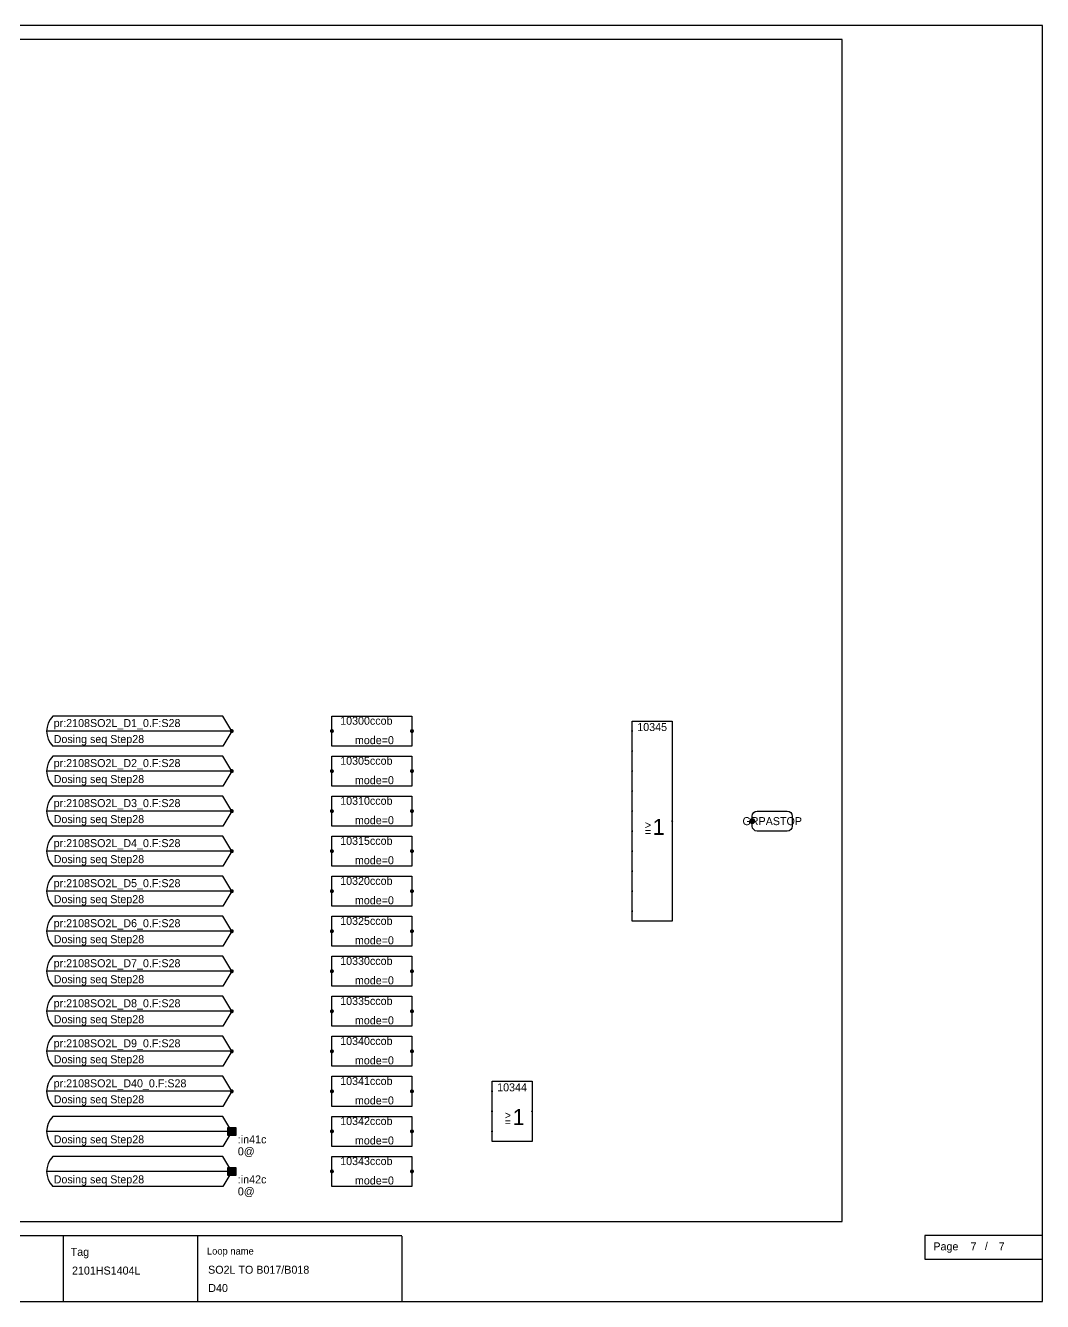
# Model space of a CAD drawing. Extents: x 0 to 2880, y 21 to 2078.
# Drawn here: x 2372 to 2880, y 1440 to 2078 of the extents above; entities that cross this region are included whole.
import ezdxf
from ezdxf.enums import TextEntityAlignment as Align

# ---------------------------------------------------------------- set-up
doc = ezdxf.new("R2010")
doc.units = 0
doc.header["$LTSCALE"] = 15
doc.header["$MEASUREMENT"] = 0
doc.layers.get('0').update_dxf_attribs({"linetype": 'CONTINUOUS'})
doc.layers.add('7', color=7, linetype='CONTINUOUS')
doc.styles.add('MONOTXT', font='MetsoMono.ttf')
doc.styles.get("Standard").update_dxf_attribs({"font": 'MetsoMono.ttf'})
doc.styles.add('TXT', font='MetsoMono.ttf')

# ---------------------------------------------------------------- blocks, each defined once
blk = doc.blocks.new('-ADMINM')
at = {"color": 7}
blk.add_lwpolyline([(0, 0), (960, 0), (960, 637.5), (0, 637.5)], close=True, dxfattribs=at)
for points in [[(0, 33), (640, 33)], [(470.8, 32.67), (470.8, 0.14)], [(537.79, 32.67), (537.79, 0.14)], [(640, 32.67), (640, 0.14)]]:
    blk.add_lwpolyline(points, dxfattribs=at)
for s, height, p in [('Tag', 4, (474.51, 22.77)), ('Loop name', 3.5, (542.55, 23.45))]:
    blk.add_text(s, height=height).set_placement(p)
at = {"color": 7, "style": 'MONOTXT'}
for tag, p, height in [('$PROCESSAREA1', (368, 23), 5), ('$CREATED', (89.13, 18.04), 4), ('$CREATOR', (147.52, 17.98), 4), ('$PROCESSAREA2', (368, 16), 5), ('$PROCESSAREA3', (368, 9), 5), ('$NAME', (475.15, 13.45), 4), ('$DESCRIPTION1', (543.15, 13.86), 4), ('$PROCESSAREA4', (368, 2), 5), ('$DESCRIPTION2', (543.24, 4.73), 4), ('$MODIFIED', (89.04, 1.79), 4), ('$MODIFIER', (147.52, 1.82), 4)]:
    blk.add_attdef(tag, p, '', height=height, dxfattribs=at)
at = {"color": 7, "style": 'MONOTXT', "flags": 1}
blk.add_attdef('$STATUS', (605.86, 4.83), '', height=4, dxfattribs=at)
blk = doc.blocks.new('-SADMIN')
blk.add_lwpolyline([(1.28, 33), (1.28, 21.12), (60.01, 21.12), (60.01, 33), (1.28, 33)])
at = {"color": 7, "style": 'TXT'}
blk.add_text('Page', height=4, dxfattribs=at).set_placement((5.5, 25.54))
blk.add_text('/', height=4).set_placement((31.25, 25.72))
at = {"color": 7}
for tag, p in [('$PAGE_NO', (24.05, 25.52)), ('$PAGE_TOTAL', (38.1, 25.54))]:
    blk.add_attdef(tag, p, '', height=4, dxfattribs=at)
at = {"color": 7, "style": 'TXT', "flags": 1}
blk.add_attdef('$PAGE_CURR', (21.19, 20.01), '', height=4, dxfattribs=at)
at = {"color": 7, "flags": 1}
blk.add_attdef('$PAGE_SIZE', (21.19, 14.96), '', height=4, dxfattribs=at)
blk = doc.blocks.new('-EADMINM')
for q in [(205, 630.5), (100, 605.5)]:
    blk.add_line((205, 605.5), q)
at = {"color": 7}
blk.add_lwpolyline([(100, 40), (860, 40), (860, 630.5), (100, 630.5)], close=True, dxfattribs=at)
blk.add_text('Extension part for module', height=4).set_placement((109.21, 621.84))
blk.add_attdef('$NAME', (109.54, 613.73), '', height=5)
blk = doc.blocks.new('CCOB_SMALL')
at = {"color": 7}
blk.add_lwpolyline([(0, 7.5), (40, 7.5), (40, -7.5), (0, -7.5)], close=True, dxfattribs=at)
at = {"color": 7, "const_width": 1}
for points in [[(-0.5, 0, 1), (0.5, 0, 1)], [(39.5, 0, 1), (40.5, 0, 1)]]:
    blk.add_lwpolyline(points, format="xyb", close=True, dxfattribs=at)
at = {"color": 7}
blk.add_text('ccob', height=4, dxfattribs=at).set_placement((19, 3.15))
blk.add_text('mode=', height=4, dxfattribs=at).set_placement((28, -6.55), align=Align.RIGHT)
blk.add_attdef('$ORDER', text='', height=4, dxfattribs=at).set_placement((19, 3.15), align=Align.RIGHT)
for tag, p, flags in [('$NAME', (15, 7.5), 3), ('IN<', (2, -1.5), 2), ('CND<', (0, -15), 1), ('FMASK=', (0, -20), 1)]:
    blk.add_attdef(tag, p, '', height=4, dxfattribs=dict(at, flags=flags))
at = {"color": 7, "flags": 2}
blk.add_attdef('OUT>', text='', height=4, dxfattribs=at).set_placement((38, -1.5), align=Align.RIGHT)
at = {"color": 7}
blk.add_attdef('MODE=', (28, -6.55), '', height=4, dxfattribs=at)
blk = doc.blocks.new('-LOO10L')
at = {"color": 7, "const_width": 0.5}
for points in [[(-0.25, 0, 1), (0.25, 0, 1)], [(-0.25, -10, 1), (0.25, -10, 1)], [(-0.25, -20, 1), (0.25, -20, 1)], [(-0.25, -30, 1), (0.25, -30, 1)], [(-0.25, -40, 1), (0.25, -40, 1)], [(19.75, -45, 1), (20.25, -45, 1)], [(-0.25, -50, 1), (0.25, -50, 1)], [(-0.25, -60, 1), (0.25, -60, 1)], [(-0.25, -70, 1), (0.25, -70, 1)], [(-0.25, -80, 1), (0.25, -80, 1)], [(-0.25, -90, 1), (0.25, -90, 1)]]:
    blk.add_lwpolyline(points, format="xyb", close=True, dxfattribs=at)
blk.add_lwpolyline([(0, 5), (20, 5), (20, -95), (0, -95), (0, 5)])
at = {"color": 7}
for s, height, p in [('1', 8, (10.28, -51.87)), ('>', 4, (6.32, -48.93)), ('=', 4, (6.32, -52.36))]:
    blk.add_text(s, height=height, dxfattribs=at).set_placement(p)
for tag, p in [('NOTA', (-5.6, -3)), ('NOTB', (-5.6, -13)), ('NOTC', (-5.6, -23)), ('NOTD', (-5.6, -33)), ('NOTE', (-5.6, -43)), ('NOTF', (-5.6, -53)), ('NOTO', (20, -48)), ('NOTG', (-5.6, -63)), ('NOTH', (-5.6, -73)), ('NOTI', (-5.6, -83)), ('NOTJ', (-5.6, -93))]:
    blk.add_attdef(tag, p, '', height=9)
for tag, p, height, flags in [('A<BIN', (-1.91, -1.95), 4, 2), ('B<BIN', (-1.91, -11.95), 4, 2), ('C<BIN', (-1.91, -21.77), 4, 2), ('D<BIN', (-1.91, -31.77), 4, 2), ('E<BIN', (-1.91, -41.77), 4, 2), ('F<BIN', (-1.91, -51.95), 4, 2), ('G<BIN', (-1.91, -61.95), 4, 2), ('H<BIN', (-1.91, -71.77), 4, 2), ('I<BIN', (-1.91, -81.77), 4, 2), ('J<BIN', (-1.91, -91.77), 4, 2), ('$&F-ROW1', (6.29, -93.8), 1, 3)]:
    blk.add_attdef(tag, p, '', height=height, dxfattribs=dict(at, flags=flags))
blk.add_attdef('$ORDER', text='', height=4).set_placement((10, 0), align=Align.CENTER)
at = {"color": 7, "flags": 2}
blk.add_attdef('O>BIN', text='', height=4, dxfattribs=at).set_placement((16.01, -46.95), align=Align.RIGHT)
at = {"flags": 3}
blk.add_attdef('$NAME', (0.75, -46.53), '', height=4, dxfattribs=at)
blk = doc.blocks.new('-LABEL_RIGHT')
at = {"const_width": 1.5}
blk.add_lwpolyline([(0, -0.75, 1), (0, 0.75, 1)], format="xyb", close=True, dxfattribs=at)
at = {"color": 7}
blk.add_lwpolyline([(2.5, 5), (17.5, 5, -0.41), (20, 2.5), (20, -2.5, -0.41), (17.5, -5), (2.5, -5, -0.41), (0, -2.5), (0, 2.5, -0.41), (2.5, 5)], format="xyb", dxfattribs=at)
at = {"flags": 2}
blk.add_attdef('$CP', (0, 0), '', height=2.5, dxfattribs=at)
blk.add_attdef('$NAME', text='', height=4).set_placement((10, 0), align=Align.MIDDLE)
at = {"color": 7}
for tag, p in [('$COMMENT1', (22, 0)), ('$COMMENT2', (22, -5))]:
    blk.add_attdef(tag, text='', height=4, dxfattribs=at).set_placement(p, align=Align.MIDDLE_LEFT)
blk = doc.blocks.new('-EXTITBI')
at = {"color": 7}
for points in [[(0, 0), (-4.5, 7.5), (-89.5, 7.5)], [(0, 0), (-92.5, 0)], [(0, 0), (-4.5, -7.5), (-89.5, -7.5)]]:
    blk.add_lwpolyline(points, dxfattribs=at)
at = {"color": 7, "const_width": 1}
blk.add_lwpolyline([(-0.5, 0, 1), (0.5, 0, 1)], format="xyb", close=True, dxfattribs=at)
at = {"color": 7}
blk.add_arc((-81.63, 0), 10.88, 136.4, 223.6, dxfattribs=at)
at = {"color": 7, "style": 'TXT'}
for tag, p in [('$NAME', (-89, 2)), ('$COMMENT', (-89, -6))]:
    blk.add_attdef(tag, p, '', height=4, dxfattribs=at)
for tag, p, flags in [('$VALUE', (-58, 2), 1), ('$TYPE', (-34, 2), 3), ('$CP', (0, -1.6), 2), ('$TRANSFER', (-53, -6), 3), ('$RATE', (-89, -14), 1)]:
    blk.add_attdef(tag, p, '', height=4, dxfattribs=dict(at, flags=flags))
blk = doc.blocks.new('-EPIBIN')
at = {"color": 7}
for points in [[(0, 0), (-4.5, 7.5), (-89.5, 7.5)], [(0, 0), (-92.5, 0)], [(0, 0), (-4.5, -7.5), (-89.5, -7.5)]]:
    blk.add_lwpolyline(points, dxfattribs=at)
blk.add_lwpolyline([(-2, 2), (2, 2), (2, -2), (-2, -2)], close=True, dxfattribs=at)
blk.add_arc((-81.63, 0), 10.88, 136.4, 223.6, dxfattribs=at)
blk.add_solid([(-1.95, 1.95), (1.95, 1.95), (-1.95, -1.95), (1.95, -1.95)], dxfattribs=at)
at = {"color": 7, "style": 'TXT'}
for tag, p in [('$NAME', (-89, 2)), ('$COMMENT', (-89, -6)), ('$PNAME', (3, -6)), ('$VALUE', (3, -12))]:
    blk.add_attdef(tag, p, '', height=4, dxfattribs=at)
for tag, p, flags in [('$TYPE', (-34, 2), 3), ('$CP', (0, -1.6), 2), ('$TRANSFER', (-53, -6), 3), ('$RATE', (-89, -14), 1)]:
    blk.add_attdef(tag, p, '', height=4, dxfattribs=dict(at, flags=flags))
blk.add_attdef('$COMMENTP', text='', height=4, dxfattribs=at).set_placement((58, -6), align=Align.RIGHT)
blk = doc.blocks.new('-LOO3L')
at = {"color": 7, "const_width": 0.5}
for points in [[(-0.25, 0, 1), (0.25, 0, 1)], [(-0.25, -10, 1), (0.25, -10, 1)], [(19.75, -10, 1), (20.25, -10, 1)], [(-0.25, -20, 1), (0.25, -20, 1)]]:
    blk.add_lwpolyline(points, format="xyb", close=True, dxfattribs=at)
blk.add_lwpolyline([(0, 5), (20, 5), (20, -25), (0, -25), (0, 5)])
at = {"color": 7}
for s, height, p in [('>', 4, (6.32, -13.93)), ('1', 8, (10.28, -16.87)), ('=', 4, (6.32, -17.36))]:
    blk.add_text(s, height=height, dxfattribs=at).set_placement(p)
for tag, p in [('NOTA', (-5.6, -3)), ('NOTB', (-5.6, -13)), ('NOTO', (20, -13)), ('NOTC', (-5.6, -23))]:
    blk.add_attdef(tag, p, '', height=9)
for tag, p, height, flags in [('A<BIN', (-1.91, -1.95), 4, 2), ('B<BIN', (-1.91, -11.77), 4, 2), ('C<BIN', (-1.91, -21.77), 4, 2), ('$&F-ROW1', (6.29, -23.8), 1, 3)]:
    blk.add_attdef(tag, p, '', height=height, dxfattribs=dict(at, flags=flags))
blk.add_attdef('$ORDER', text='', height=4).set_placement((10, 0), align=Align.CENTER)
at = {"color": 7, "flags": 2}
blk.add_attdef('O>BIN', text='', height=4, dxfattribs=at).set_placement((16.01, -11.95), align=Align.RIGHT)
at = {"flags": 3}
blk.add_attdef('$NAME', (0.75, -11.53), '', height=4, dxfattribs=at)

msp = doc.modelspace()

# ---------------------------------------------------------------- linework, layer by layer
at = {"layer": '7', "color": 7}
for points in [[(2475, 1725, 0, 0, 0), (2520, 1725, 0, 0, 0), (2520, 1725, 5, 0, 0), (2525, 1725, 0, 0, 0)], [(2565, 1725, 0, 0, 0), (2670, 1725, 0, 0, 0), (2670, 1725, 5, 0, 0), (2675, 1725, 0, 0, 0)], [(2565, 1625, 0, 0, 0), (2595, 1625, 0, 0, 0), (2595, 1715, 0, 0, 0), (2670, 1715, 0, 0, 0), (2670, 1715, 0, 0, 0), (2670, 1715, 5, 0, 0), (2675, 1715, 0, 0, 0)], [(2475, 1705, 0, 0, 0), (2520, 1705, 0, 0, 0), (2520, 1705, 5, 0, 0), (2525, 1705, 0, 0, 0)], [(2565, 1705, 0, 0, 0), (2670, 1705, 0, 0, 0), (2670, 1705, 5, 0, 0), (2675, 1705, 0, 0, 0)], [(2565, 1605, 0, 0, 0), (2605, 1605, 0, 0, 0), (2605, 1695, 0, 0, 0), (2670, 1695, 0, 0, 0), (2670, 1695, 5, 0, 0), (2675, 1695, 0, 0, 0)], [(2475, 1685, 0, 0, 0), (2520, 1685, 0, 0, 0), (2520, 1685, 5, 0, 0), (2525, 1685, 0, 0, 0)], [(2565, 1685, 0, 0, 0), (2670, 1685, 0, 0, 0), (2670, 1685, 5, 0, 0), (2675, 1685, 0, 0, 0)], [(2565, 1585, 0, 0, 0), (2615, 1585, 0, 0, 0), (2615, 1675, 0, 0, 0), (2670, 1675, 0, 0, 0), (2670, 1675, 5, 0, 0), (2675, 1675, 0, 0, 0)], [(2695, 1680, 0, 0, 0), (2730, 1680, 0, 0, 0), (2730, 1680, 5, 0, 0), (2735, 1680, 0, 0, 0)], [(2475, 1665, 0, 0, 0), (2520, 1665, 0, 0, 0), (2520, 1665, 5, 0, 0), (2525, 1665, 0, 0, 0)], [(2565, 1665, 0, 0, 0), (2670, 1665, 0, 0, 0), (2670, 1665, 5, 0, 0), (2675, 1665, 0, 0, 0)], [(2565, 1565, 0, 0, 0), (2620, 1565, 0, 0, 0), (2625, 1565, 0, 0, 0), (2625, 1655, 0, 0, 0), (2670, 1655, 0, 0, 0), (2670, 1655, 5, 0, 0), (2675, 1655, 0, 0, 0)], [(2475, 1645, 0, 0, 0), (2520, 1645, 0, 0, 0), (2520, 1645, 5, 0, 0), (2525, 1645, 0, 0, 0)], [(2565, 1645, 0, 0, 0), (2670, 1645, 0, 0, 0), (2670, 1645, 5, 0, 0), (2675, 1645, 0, 0, 0)], [(2625, 1535, 0, 0, 0), (2635, 1535, 0, 0, 0), (2635, 1635, 0, 0, 0), (2670, 1635, 0, 0, 0), (2670, 1635, 5, 0, 0), (2675, 1635, 0, 0, 0)], [(2475, 1625, 0, 0, 0), (2520, 1625, 0, 0, 0), (2520, 1625, 5, 0, 0), (2525, 1625, 0, 0, 0)], [(2475, 1605, 0, 0, 0), (2520, 1605, 0, 0, 0), (2520, 1605, 5, 0, 0), (2525, 1605, 0, 0, 0)], [(2475, 1585, 0, 0, 0), (2520, 1585, 0, 0, 0), (2520, 1585, 5, 0, 0), (2525, 1585, 0, 0, 0)], [(2475, 1565, 0, 0, 0), (2520, 1565, 0, 0, 0), (2520, 1565, 5, 0, 0), (2525, 1565, 0, 0, 0)], [(2475, 1545, 0, 0, 0), (2520, 1545, 0, 0, 0), (2520, 1545, 5, 0, 0), (2525, 1545, 0, 0, 0)], [(2565, 1545, 0, 0, 0), (2600, 1545, 0, 0, 0), (2600, 1545, 5, 0, 0), (2605, 1545, 0, 0, 0)], [(2565, 1525, 0, 0, 0), (2580, 1525, 0, 0, 0), (2580, 1535, 0, 0, 0), (2600, 1535, 0, 0, 0), (2600, 1535, 5, 0, 0), (2605, 1535, 0, 0, 0)], [(2475, 1525, 0, 0, 0), (2520, 1525, 0, 0, 0), (2520, 1525, 5, 0, 0), (2525, 1525, 0, 0, 0)], [(2565, 1505, 0, 0, 0), (2595, 1505, 0, 0, 0), (2595, 1525, 0, 0, 0), (2600, 1525, 0, 0, 0), (2600, 1525, 5, 0, 0), (2605, 1525, 0, 0, 0)], [(2475, 1505, 0, 0, 0), (2520, 1505, 0, 0, 0), (2520, 1505, 5, 0, 0), (2525, 1505, 0, 0, 0)]]:
    msp.add_lwpolyline(points, format="xyseb", dxfattribs=at)

# ---------------------------------------------------------------- block references
at = {"color": 7}
ref = msp.add_blockref('-ADMINM', (1920, 1440), dxfattribs=at)
ref.add_attrib('$NAME', '2101HS1404L', (2395.15, 1453.45), dxfattribs={"color": 7, "height": 4, "style": 'MONOTXT'})
ref.add_attrib('$DESCRIPTION1', 'SO2L TO B017/B018', (2463.15, 1453.86), dxfattribs={"color": 7, "height": 4, "style": 'MONOTXT'})
ref.add_attrib('$DESCRIPTION2', 'D40 ', (2463.24, 1444.73), dxfattribs={"color": 7, "height": 4, "style": 'MONOTXT'})
at = {"layer": '7', "color": 7}
ref = msp.add_blockref('-EADMINM', (1920, 1440), dxfattribs=at)
ref.add_attrib('$NAME', 'pr:2101HS1404L.F', (2029.54, 2053.73), dxfattribs={"height": 5})
ref = msp.add_blockref('-EXTITBI', (2475, 1725), dxfattribs=at)
ref.add_attrib('$NAME', 'pr:2108SO2L_D1_0.F:S28', (2386, 1727), dxfattribs={"color": 7, "height": 4, "style": 'TXT'})
ref.add_attrib('$COMMENT', 'Dosing seq Step28', (2386, 1719), dxfattribs={"color": 7, "height": 4, "style": 'TXT'})
ref = msp.add_blockref('CCOB_SMALL', (2525, 1725), dxfattribs=at)
ref.add_attrib('$ORDER', '10300', dxfattribs={"color": 7, "height": 4}).set_placement((2544, 1728.15), align=Align.RIGHT)
ref.add_attrib('MODE=', '0', (2553, 1718.45), dxfattribs={"color": 7, "height": 4})
ref = msp.add_blockref('-LOO10L', (2675, 1725), dxfattribs=at)
ref.add_attrib('$ORDER', '10345', dxfattribs={"height": 4}).set_placement((2685, 1725), align=Align.CENTER)
ref = msp.add_blockref('-EXTITBI', (2475, 1705), dxfattribs=at)
ref.add_attrib('$NAME', 'pr:2108SO2L_D2_0.F:S28', (2386, 1707), dxfattribs={"color": 7, "height": 4, "style": 'TXT'})
ref.add_attrib('$COMMENT', 'Dosing seq Step28', (2386, 1699), dxfattribs={"color": 7, "height": 4, "style": 'TXT'})
ref = msp.add_blockref('CCOB_SMALL', (2525, 1705), dxfattribs=at)
ref.add_attrib('$ORDER', '10305', dxfattribs={"color": 7, "height": 4}).set_placement((2544, 1708.15), align=Align.RIGHT)
ref.add_attrib('MODE=', '0', (2553, 1698.45), dxfattribs={"color": 7, "height": 4})
ref = msp.add_blockref('-EXTITBI', (2475, 1685), dxfattribs=at)
ref.add_attrib('$NAME', 'pr:2108SO2L_D3_0.F:S28', (2386, 1687), dxfattribs={"color": 7, "height": 4, "style": 'TXT'})
ref.add_attrib('$COMMENT', 'Dosing seq Step28', (2386, 1679), dxfattribs={"color": 7, "height": 4, "style": 'TXT'})
ref = msp.add_blockref('CCOB_SMALL', (2525, 1685), dxfattribs=at)
ref.add_attrib('$ORDER', '10310', dxfattribs={"color": 7, "height": 4}).set_placement((2544, 1688.15), align=Align.RIGHT)
ref.add_attrib('MODE=', '0', (2553, 1678.45), dxfattribs={"color": 7, "height": 4})
ref = msp.add_blockref('-LABEL_RIGHT', (2735, 1680), dxfattribs=at)
ref.add_attrib('$NAME', 'GRPASTOP', dxfattribs={"height": 4}).set_placement((2745, 1680), align=Align.MIDDLE)
ref = msp.add_blockref('-EXTITBI', (2475, 1665), dxfattribs=at)
ref.add_attrib('$NAME', 'pr:2108SO2L_D4_0.F:S28', (2386, 1667), dxfattribs={"color": 7, "height": 4, "style": 'TXT'})
ref.add_attrib('$COMMENT', 'Dosing seq Step28', (2386, 1659), dxfattribs={"color": 7, "height": 4, "style": 'TXT'})
ref = msp.add_blockref('CCOB_SMALL', (2525, 1665), dxfattribs=at)
ref.add_attrib('$ORDER', '10315', dxfattribs={"color": 7, "height": 4}).set_placement((2544, 1668.15), align=Align.RIGHT)
ref.add_attrib('MODE=', '0', (2553, 1658.45), dxfattribs={"color": 7, "height": 4})
ref = msp.add_blockref('-EXTITBI', (2475, 1645), dxfattribs=at)
ref.add_attrib('$NAME', 'pr:2108SO2L_D5_0.F:S28', (2386, 1647), dxfattribs={"color": 7, "height": 4, "style": 'TXT'})
ref.add_attrib('$COMMENT', 'Dosing seq Step28', (2386, 1639), dxfattribs={"color": 7, "height": 4, "style": 'TXT'})
ref = msp.add_blockref('CCOB_SMALL', (2525, 1645), dxfattribs=at)
ref.add_attrib('$ORDER', '10320', dxfattribs={"color": 7, "height": 4}).set_placement((2544, 1648.15), align=Align.RIGHT)
ref.add_attrib('MODE=', '0', (2553, 1638.45), dxfattribs={"color": 7, "height": 4})
ref = msp.add_blockref('-EXTITBI', (2475, 1625), dxfattribs=at)
ref.add_attrib('$NAME', 'pr:2108SO2L_D6_0.F:S28', (2386, 1627), dxfattribs={"color": 7, "height": 4, "style": 'TXT'})
ref.add_attrib('$COMMENT', 'Dosing seq Step28', (2386, 1619), dxfattribs={"color": 7, "height": 4, "style": 'TXT'})
ref = msp.add_blockref('CCOB_SMALL', (2525, 1625), dxfattribs=at)
ref.add_attrib('$ORDER', '10325', dxfattribs={"color": 7, "height": 4}).set_placement((2544, 1628.15), align=Align.RIGHT)
ref.add_attrib('MODE=', '0', (2553, 1618.45), dxfattribs={"color": 7, "height": 4})
ref = msp.add_blockref('-EXTITBI', (2475, 1605), dxfattribs=at)
ref.add_attrib('$NAME', 'pr:2108SO2L_D7_0.F:S28', (2386, 1607), dxfattribs={"color": 7, "height": 4, "style": 'TXT'})
ref.add_attrib('$COMMENT', 'Dosing seq Step28', (2386, 1599), dxfattribs={"color": 7, "height": 4, "style": 'TXT'})
ref = msp.add_blockref('CCOB_SMALL', (2525, 1605), dxfattribs=at)
ref.add_attrib('$ORDER', '10330', dxfattribs={"color": 7, "height": 4}).set_placement((2544, 1608.15), align=Align.RIGHT)
ref.add_attrib('MODE=', '0', (2553, 1598.45), dxfattribs={"color": 7, "height": 4})
ref = msp.add_blockref('-EXTITBI', (2475, 1585), dxfattribs=at)
ref.add_attrib('$NAME', 'pr:2108SO2L_D8_0.F:S28', (2386, 1587), dxfattribs={"color": 7, "height": 4, "style": 'TXT'})
ref.add_attrib('$COMMENT', 'Dosing seq Step28', (2386, 1579), dxfattribs={"color": 7, "height": 4, "style": 'TXT'})
ref = msp.add_blockref('CCOB_SMALL', (2525, 1585), dxfattribs=at)
ref.add_attrib('$ORDER', '10335', dxfattribs={"color": 7, "height": 4}).set_placement((2544, 1588.15), align=Align.RIGHT)
ref.add_attrib('MODE=', '0', (2553, 1578.45), dxfattribs={"color": 7, "height": 4})
ref = msp.add_blockref('-EXTITBI', (2475, 1565), dxfattribs=at)
ref.add_attrib('$NAME', 'pr:2108SO2L_D9_0.F:S28', (2386, 1567), dxfattribs={"color": 7, "height": 4, "style": 'TXT'})
ref.add_attrib('$COMMENT', 'Dosing seq Step28', (2386, 1559), dxfattribs={"color": 7, "height": 4, "style": 'TXT'})
ref = msp.add_blockref('CCOB_SMALL', (2525, 1565), dxfattribs=at)
ref.add_attrib('$ORDER', '10340', dxfattribs={"color": 7, "height": 4}).set_placement((2544, 1568.15), align=Align.RIGHT)
ref.add_attrib('MODE=', '0', (2553, 1558.45), dxfattribs={"color": 7, "height": 4})
ref = msp.add_blockref('-EXTITBI', (2475, 1545), dxfattribs=at)
ref.add_attrib('$NAME', 'pr:2108SO2L_D40_0.F:S28', (2386, 1547), dxfattribs={"color": 7, "height": 4, "style": 'TXT'})
ref.add_attrib('$COMMENT', 'Dosing seq Step28', (2386, 1539), dxfattribs={"color": 7, "height": 4, "style": 'TXT'})
ref = msp.add_blockref('CCOB_SMALL', (2525, 1545), dxfattribs=at)
ref.add_attrib('$ORDER', '10341', dxfattribs={"color": 7, "height": 4}).set_placement((2544, 1548.15), align=Align.RIGHT)
ref.add_attrib('MODE=', '0', (2553, 1538.45), dxfattribs={"color": 7, "height": 4})
ref = msp.add_blockref('-LOO3L', (2605, 1545), dxfattribs=at)
ref.add_attrib('$ORDER', '10344', dxfattribs={"height": 4}).set_placement((2615, 1545), align=Align.CENTER)
ref = msp.add_blockref('-EPIBIN', (2475, 1525), dxfattribs=at)
ref.add_attrib('$PNAME', ':in41c', (2478, 1519), dxfattribs={"color": 7, "height": 4, "style": 'TXT'})
ref.add_attrib('$VALUE', '0@', (2478, 1513), dxfattribs={"color": 7, "height": 4, "style": 'TXT'})
ref.add_attrib('$COMMENT', 'Dosing seq Step28', (2386, 1519), dxfattribs={"color": 7, "height": 4, "style": 'TXT'})
ref = msp.add_blockref('CCOB_SMALL', (2525, 1525), dxfattribs=at)
ref.add_attrib('$ORDER', '10342', dxfattribs={"color": 7, "height": 4}).set_placement((2544, 1528.15), align=Align.RIGHT)
ref.add_attrib('MODE=', '0', (2553, 1518.45), dxfattribs={"color": 7, "height": 4})
ref = msp.add_blockref('-EPIBIN', (2475, 1505), dxfattribs=at)
ref.add_attrib('$PNAME', ':in42c', (2478, 1499), dxfattribs={"color": 7, "height": 4, "style": 'TXT'})
ref.add_attrib('$VALUE', '0@', (2478, 1493), dxfattribs={"color": 7, "height": 4, "style": 'TXT'})
ref.add_attrib('$COMMENT', 'Dosing seq Step28', (2386, 1499), dxfattribs={"color": 7, "height": 4, "style": 'TXT'})
ref = msp.add_blockref('CCOB_SMALL', (2525, 1505), dxfattribs=at)
ref.add_attrib('$ORDER', '10343', dxfattribs={"color": 7, "height": 4}).set_placement((2544, 1508.15), align=Align.RIGHT)
ref.add_attrib('MODE=', '0', (2553, 1498.45), dxfattribs={"color": 7, "height": 4})
ref = msp.add_blockref('-SADMIN', (2820, 1440), dxfattribs=at)
ref.add_attrib('$PAGE_NO', '7', (2844.05, 1465.52), dxfattribs={"color": 7, "height": 4})
ref.add_attrib('$PAGE_TOTAL', '7', (2858.1, 1465.54), dxfattribs={"color": 7, "height": 4})

doc.saveas('drawing.dxf')
